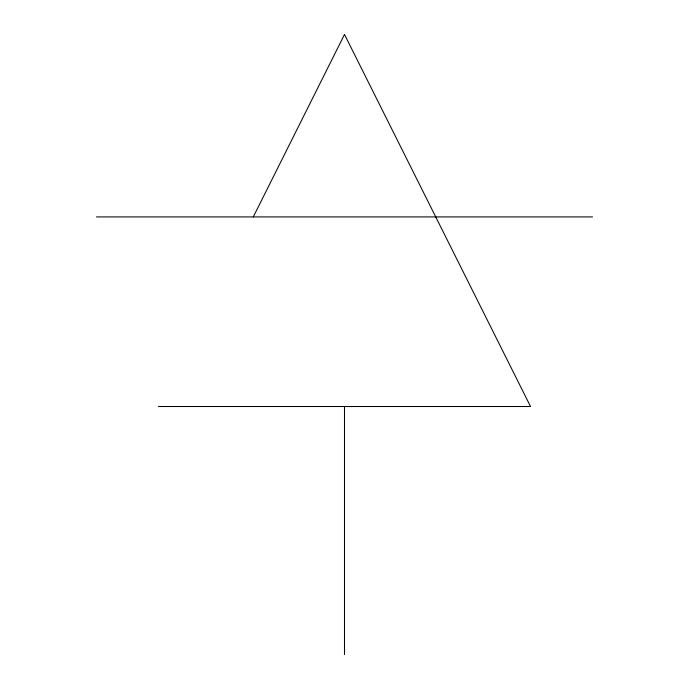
<?xml version="1.0" encoding="UTF-8"?>
<svg xmlns="http://www.w3.org/2000/svg" width="689" height="689" viewBox="0 0 689 689"><rect width="100%" height="100%" fill="white"/><g stroke="black" fill="none" stroke-linecap="round" stroke-linejoin="round"><path stroke-width="1.03" d="M253.268 216.923L344.5 34.45L530.53 406.51L158.47 406.51M96.46 216.923L592.54 216.923M344.5 406.51L344.5 654.55"/></g></svg>
